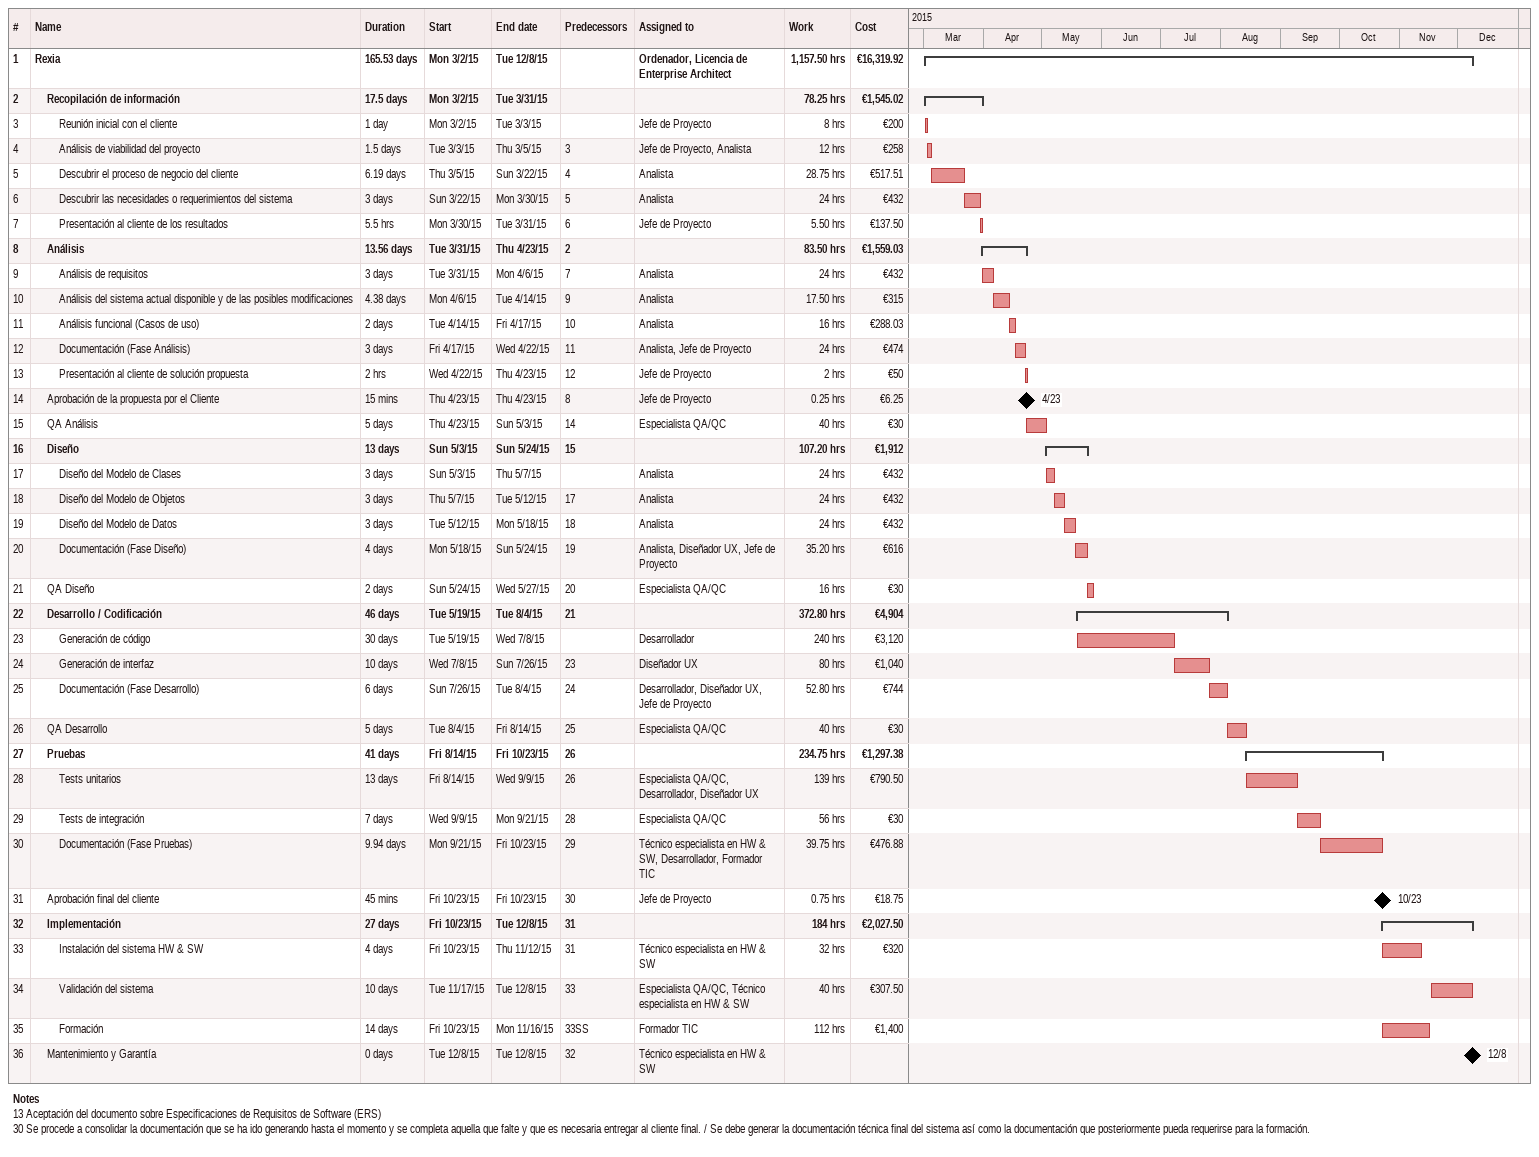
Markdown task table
| ID | Level | Task | Duration | Start | Finish | Predecessors | Resources | Work (h) | Cost (€) |
|---|---|---|---|---|---|---|---|---|---|
| 1 | 1 | **Rexia** | 165.53d | 2015-03-02 | 2015-12-08 |  | Ordenador, Licencia de Enterprise Architect | 1157.50 | 16319.92 |
| 2 | 2 | **Recopilación de información** | 17.5d | 2015-03-02 | 2015-03-31 |  |  | 78.25 | 1545.02 |
| 3 | 3 | Reunión inicial con el cliente | 1d | 2015-03-02 | 2015-03-03 |  | Jefe de Proyecto | 8 | 200 |
| 4 | 3 | Análisis de viabilidad del proyecto | 1.5d | 2015-03-03 | 2015-03-05 | 3 | Jefe de Proyecto, Analista | 12 | 258 |
| 5 | 3 | Descubrir el proceso de negocio del cliente | 6.19d | 2015-03-05 | 2015-03-22 | 4 | Analista | 28.75 | 517.51 |
| 6 | 3 | Descubrir las necesidades o requerimientos del sistema | 3d | 2015-03-22 | 2015-03-30 | 5 | Analista | 24 | 432 |
| 7 | 3 | Presentación al cliente de los resultados | 5.5h | 2015-03-30 | 2015-03-31 | 6 | Jefe de Proyecto | 5.50 | 137.50 |
| 8 | 2 | **Análisis** | 13.56d | 2015-03-31 | 2015-04-23 | 2 |  | 83.50 | 1559.03 |
| 9 | 3 | Análisis de requisitos | 3d | 2015-03-31 | 2015-04-06 | 7 | Analista | 24 | 432 |
| 10 | 3 | Análisis del sistema actual disponible y de las posibles modificaciones | 4.38d | 2015-04-06 | 2015-04-14 | 9 | Analista | 17.50 | 315 |
| 11 | 3 | Análisis funcional (Casos de uso) | 2d | 2015-04-14 | 2015-04-17 | 10 | Analista | 16 | 288.03 |
| 12 | 3 | Documentación (Fase Análisis) | 3d | 2015-04-17 | 2015-04-22 | 11 | Analista, Jefe de Proyecto | 24 | 474 |
| 13 | 3 | Presentación al cliente de solución propuesta | 2h | 2015-04-22 | 2015-04-23 | 12 | Jefe de Proyecto | 2 | 50 |
| 14 | 2 | Aprobación de la propuesta por el Cliente | 15min | 2015-04-23 | 2015-04-23 | 8 | Jefe de Proyecto | 0.25 | 6.25 |
| 15 | 2 | QA Análisis | 5d | 2015-04-23 | 2015-05-03 | 14 | Especialista QA/QC | 40 | 30 |
| 16 | 2 | **Diseño** | 13d | 2015-05-03 | 2015-05-24 | 15 |  | 107.20 | 1912 |
| 17 | 3 | Diseño del Modelo de Clases | 3d | 2015-05-03 | 2015-05-07 |  | Analista | 24 | 432 |
| 18 | 3 | Diseño del Modelo de Objetos | 3d | 2015-05-07 | 2015-05-12 | 17 | Analista | 24 | 432 |
| 19 | 3 | Diseño del Modelo de Datos | 3d | 2015-05-12 | 2015-05-18 | 18 | Analista | 24 | 432 |
| 20 | 3 | Documentación (Fase Diseño) | 4d | 2015-05-18 | 2015-05-24 | 19 | Analista, Diseñador UX, Jefe de Proyecto | 35.20 | 616 |
| 21 | 2 | QA Diseño | 2d | 2015-05-24 | 2015-05-27 | 20 | Especialista QA/QC | 16 | 30 |
| 22 | 2 | **Desarrollo / Codificación** | 46d | 2015-05-19 | 2015-08-04 | 21 |  | 372.80 | 4904 |
| 23 | 3 | Generación de código | 30d | 2015-05-19 | 2015-07-08 |  | Desarrollador | 240 | 3120 |
| 24 | 3 | Generación de interfaz | 10d | 2015-07-08 | 2015-07-26 | 23 | Diseñador UX | 80 | 1040 |
| 25 | 3 | Documentación (Fase Desarrollo) | 6d | 2015-07-26 | 2015-08-04 | 24 | Desarrollador, Diseñador UX, Jefe de Proyecto | 52.80 | 744 |
| 26 | 2 | QA Desarrollo | 5d | 2015-08-04 | 2015-08-14 | 25 | Especialista QA/QC | 40 | 30 |
| 27 | 2 | **Pruebas** | 41d | 2015-08-14 | 2015-10-23 | 26 |  | 234.75 | 1297.38 |
| 28 | 3 | Tests unitarios | 13d | 2015-08-14 | 2015-09-09 | 26 | Especialista QA/QC, Desarrollador, Diseñador UX | 139 | 790.50 |
| 29 | 3 | Tests de integración | 7d | 2015-09-09 | 2015-09-21 | 28 | Especialista QA/QC | 56 | 30 |
| 30 | 3 | Documentación (Fase Pruebas) | 9.94d | 2015-09-21 | 2015-10-23 | 29 | Técnico especialista en HW & SW, Desarrollador, Formador TIC | 39.75 | 476.88 |
| 31 | 2 | Aprobación final del cliente | 45min | 2015-10-23 | 2015-10-23 | 30 | Jefe de Proyecto | 0.75 | 18.75 |
| 32 | 2 | **Implementación** | 27d | 2015-10-23 | 2015-12-08 | 31 |  | 184 | 2027.50 |
| 33 | 3 | Instalación del sistema HW & SW | 4d | 2015-10-23 | 2015-11-12 | 31 | Técnico especialista en HW & SW | 32 | 320 |
| 34 | 3 | Validación del sistema | 10d | 2015-11-17 | 2015-12-08 | 33 | Especialista QA/QC, Técnico especialista en HW & SW | 40 | 307.50 |
| 35 | 3 | Formación | 14d | 2015-10-23 | 2015-11-16 | 33SS | Formador TIC | 112 | 1400 |
| 36 | 2 | Mantenimiento y Garantía | 0d | 2015-12-08 | 2015-12-08 | 32 | Técnico especialista en HW & SW |  |  |

Notes
- 13: Aceptación del documento sobre Especificaciones de Requisitos de Software (ERS)
- 30: Se procede a consolidar la documentación que se ha ido generando hasta el momento y se completa aquella que falte y que es necesaria entregar al cliente final. / Se debe generar la documentación técnica final del sistema así como la documentación que posteriormente pueda requerirse para la formación.
